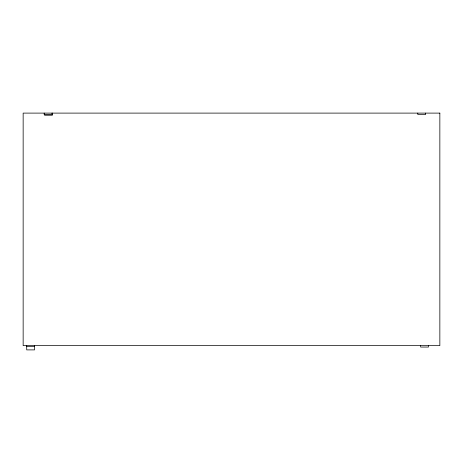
<?xml version="1.0" encoding="UTF-8"?>
<svg xmlns="http://www.w3.org/2000/svg" width="463" height="463" viewBox="0 0 463 463"><rect width="100%" height="100%" fill="white"/><g stroke="black" fill="none" stroke-linecap="round" stroke-linejoin="round"><path stroke-width="0.69" d="M26.704 346.341L34.528 346.341M428.472 345.63L428.472 347.053L420.653 347.053L420.653 345.63M425.63 113.105L425.63 114.523L417.805 114.523L417.805 113.105M52.383 113.105L52.383 115.235L44.558 115.235L44.558 113.817M52.006 113.105L52.006 114.523L44.182 114.523L44.182 113.105M34.528 345.63L34.528 349.895L26.704 349.895L26.704 345.63M439.85 113.105L23.15 113.105L23.15 345.63L439.85 345.63L439.85 113.105"/></g></svg>
